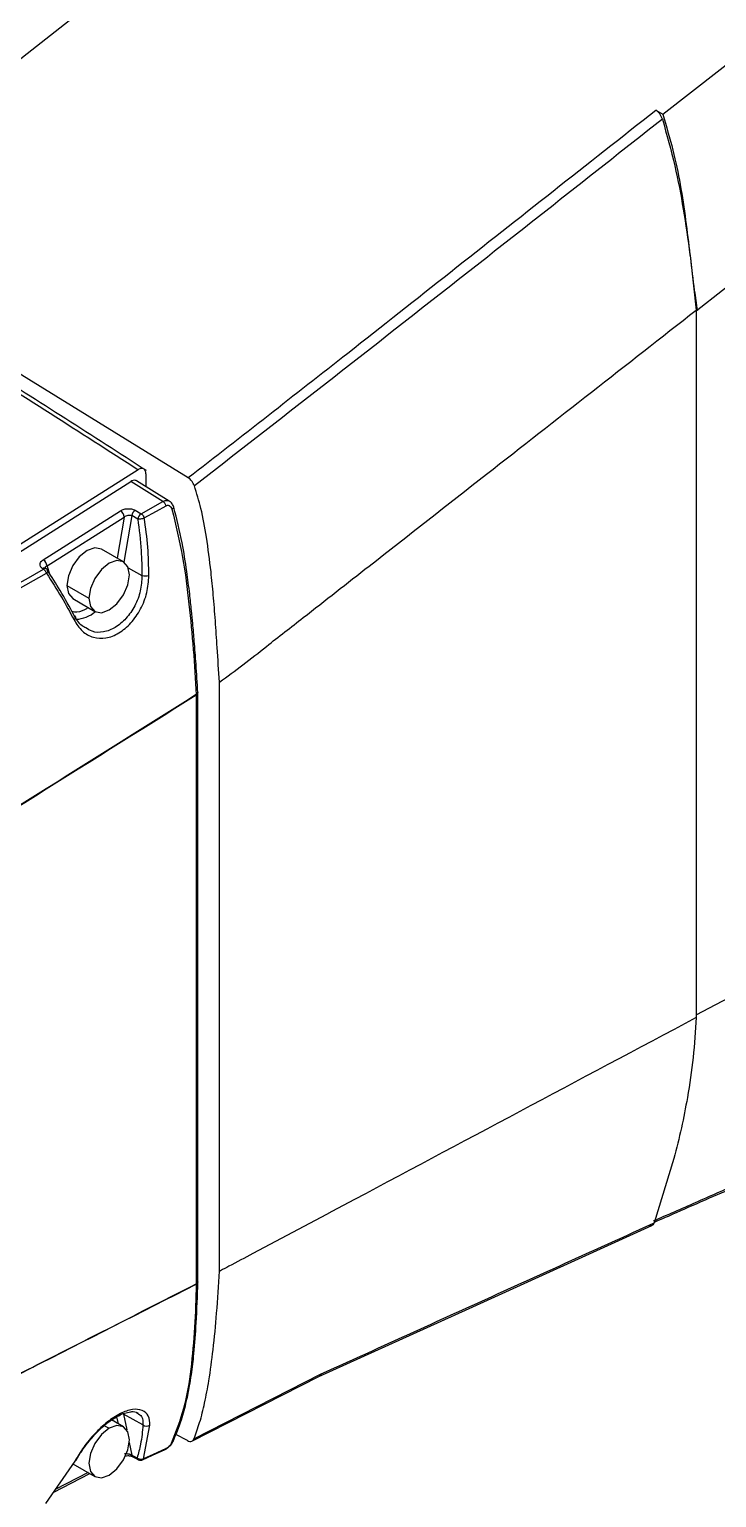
# Model space of a CAD drawing. Header units: millimetres. Extents: x 126 to 938, y 244 to 707.
# Drawn here: x 347.18 to 350.48, y 598.79 to 605.84 of the extents above; entities that cross this region are included whole.
import ezdxf

# ---------------------------------------------------------------- set-up
doc = ezdxf.new("R2010")
doc.units = ezdxf.units.MM

msp = doc.modelspace()

# ---------------------------------------------------------------- linework, layer by layer
at = {"color": 7, "linetype": 'Continuous', "lineweight": 25}
for p, q in [((348.3024, 606.6202), (346.1281, 604.9084)), ((350.2199, 605.4347), (351.0259, 606.0641)), ((350.1873, 605.4548), (350.2199, 605.4347)), ((351.1744, 605.113), (350.3806, 604.4891)), ((346.1422, 604.8003), (347.9399, 603.6888)), ((350.3514, 604.7555), (350.3809, 604.4938)), ((350.3809, 604.4938), (350.3809, 604.4888)), ((350.3809, 604.4888), (350.3809, 601.1083)), ((347.7, 603.7272), (345.6568, 602.4314)), ((345.6638, 602.4014), (347.6644, 603.6705)), ((347.8186, 603.575), (347.6644, 603.6705)), ((347.8495, 603.5759), (347.6916, 603.6737)), ((347.7371, 603.7078), (347.7371, 603.6456)), ((347.2437, 603.2943), (347.6146, 603.5296)), ((347.6858, 603.5319), (347.7141, 603.5155)), ((347.7141, 603.5155), (347.8186, 603.575)), ((347.871, 603.5464), (347.871, 603.547)), ((347.2619, 603.2644), (347.6329, 603.4997)), ((347.6329, 603.4997), (347.5994, 603.3015)), ((347.6694, 603.5064), (347.6317, 603.2828)), ((347.6977, 603.49), (347.6694, 603.5064)), ((347.629, 603.2844), (347.523, 603.3457)), ((347.2421, 603.2505), (347.2404, 603.2516)), ((347.2448, 603.2488), (347.2421, 603.2505)), ((347.243, 603.251), (347.2457, 603.2493)), ((347.2559, 603.252), (347.2553, 603.2524)), ((347.2585, 603.2504), (347.2557, 603.2521)), ((347.2748, 603.2257), (347.2619, 603.2644)), ((347.652, 603.2554), (347.718, 603.2183)), ((345.7195, 602.3597), (347.2594, 603.2296)), ((347.357, 603.1704), (347.4631, 603.1092)), ((347.3855, 603.1075), (347.4915, 603.0463)), ((348.0903, 599.8758), (348.0903, 602.7065)), ((347.9792, 602.6435), (347.9793, 599.8152)), ((347.9866, 602.6538), (347.9865, 602.6566)), ((350.3806, 601.1085), (350.8076, 601.3314)), ((350.3809, 601.1083), (350.3809, 601.0945)), ((350.2735, 600.4175), (350.1796, 600.1082)), ((347.9863, 599.8253), (347.9866, 599.8239)), ((347.9576, 599.0595), (348.5679, 599.3698)), ((347.9681, 599.0704), (348.5794, 599.3823)), ((347.629, 599.1282), (347.5716, 599.1614)), ((347.5965, 599.1768), (347.6033, 599.1431)), ((347.723, 599.1378), (347.6294, 599.1896)), ((347.6294, 599.1896), (347.6449, 599.1133)), ((347.6925, 599.1973), (347.6959, 599.1945)), ((347.5386, 599.1339), (347.5603, 599.1214)), ((347.7262, 598.9745), (347.7562, 599.1364)), ((347.9362, 599.0624), (347.8807, 599.0922)), ((347.657, 599.0535), (347.6694, 598.9924)), ((347.3959, 598.9641), (347.2551, 598.76)), ((347.3855, 598.9513), (347.4915, 598.8901)), ((347.6694, 598.9924), (347.6945, 598.9788)), ((347.6735, 598.9853), (347.6744, 598.9848)), ((347.6744, 598.9848), (347.6996, 598.9712)), ((347.2919, 598.8134), (347.4679, 598.9037)), ((347.4598, 598.9084), (347.3014, 598.8271))]:
    msp.add_line(p, q, dxfattribs=at)
at = {"color": 7, "linetype": 'Continuous', "lineweight": 25, "flags": 128}
for points in [[(347.7291, 603.4951), (347.7877, 603.5282), (347.8338, 603.5542)], [(347.862, 603.5377), (347.8655, 603.5398), (347.8682, 603.5418), (347.8701, 603.5438), (347.871, 603.5456), (347.871, 603.5464)], [(347.523, 603.3457), (347.4914, 603.3518), (347.4542, 603.3388), (347.417, 603.3088), (347.3855, 603.2663), (347.3644, 603.2177), (347.357, 603.1704)], [(347.6575, 603.2215), (347.6501, 603.2602), (347.629, 603.2844), (347.5975, 603.2906), (347.5603, 603.2776), (347.5231, 603.2476), (347.4915, 603.205), (347.4705, 603.1565), (347.4631, 603.1092)], [(347.357, 603.1704), (347.3644, 603.1318), (347.3855, 603.1075), (347.3855, 603.1075)], [(347.4631, 603.1092), (347.4705, 603.0705), (347.4915, 603.0463), (347.5231, 603.0401), (347.5603, 603.0531), (347.5975, 603.0831), (347.629, 603.1256), (347.6501, 603.1742), (347.6575, 603.2215)], [(347.3928, 603.0259), (347.3954, 603.0245), (347.3973, 603.0226), (347.3984, 603.0202), (347.3987, 603.0175), (347.3981, 603.0145), (347.3968, 603.0114), (347.3947, 603.0082), (347.3919, 603.0051)], [(347.9867, 599.8254), (347.9867, 601.2088), (347.9866, 602.6537)], [(348.5674, 599.3697), (349.2908, 599.6976), (350.1684, 600.0953)], [(350.1796, 600.1082), (350.1748, 600.0996), (350.1672, 600.0949), (350.1572, 600.0945), (350.1572, 600.0945)], [(347.9867, 599.824), (347.9867, 599.8241), (347.9866, 599.8253)], [(347.5603, 599.1214), (347.5231, 599.0914), (347.4915, 599.0489), (347.4705, 599.0003), (347.4631, 598.953), (347.4705, 598.9143), (347.4915, 598.8901), (347.5231, 598.8839), (347.5603, 598.8969)], [(347.5603, 598.8969), (347.5975, 598.9269), (347.629, 598.9694), (347.6501, 599.018), (347.6575, 599.0653), (347.6501, 599.104), (347.629, 599.1282), (347.5975, 599.1344), (347.5603, 599.1214)], [(347.7209, 598.97), (347.7684, 598.9916), (347.8258, 599.0178)], [(347.8311, 599.0224), (347.7723, 598.9956), (347.7262, 598.9745)], [(347.8268, 599.0181), (347.8266, 599.0181), (347.8258, 599.0178)], [(347.8667, 599.0558), (347.8672, 599.057), (347.8676, 599.0581)]]:
    msp.add_lwpolyline(points, dxfattribs=at)
at = {"color": 7, "linetype": 'Continuous', "lineweight": 25}
for centre, radius, start, end in [((347.5928, 603.4958), 0.0403, 5.58714, 57.16709), ((347.7094, 603.4987), 0.0408, 125.43439, 169.16003), ((347.793, 603.5403), 0.0431, 18.80699, 53.55226), ((347.7377, 603.4823), 0.0408, 125.42699, 169.16743), ((347.2484, 603.2405), 0.0137, 60.10348, 125.95161), ((347.2535, 603.2324), 0.0214, 119.36266, 122.10832), ((347.2502, 603.2411), 0.0123, 63.50081, 126.22708), ((347.2219, 603.2605), 0.0403, 5.601, 57.15324), ((347.276, 603.1968), 0.0606, 119.92239, 120.8904), ((347.2529, 603.2396), 0.0122, 60.33977, 126.36892), ((347.7345, 603.286), 0.0696, 256.35312, 284.13744), ((347.3918, 603.1677), 0.1597, 273.59473, 309.75982), ((347.9743, 602.6549), 0.0124, 293.55754, 355.10988), ((347.9739, 599.8255), 0.0129, 294.65455, 353.59235), ((347.7406, 599.1615), 0.0295, 233.35262, 301.87143), ((347.8226, 599.0266), 0.00946, 296.02951, 333.53387), ((347.8526, 599.063), 0.0159, 294.42202, 332.99503), ((347.3943, 598.9727), 0.00875, 280.94415, 328.40014), ((347.6786, 598.9942), 0.0102, 187.04533, 239.90824), ((347.68, 598.994), 0.0107, 188.39587, 238.90158), ((347.7047, 598.9801), 0.0103, 187.54028, 250.09988)]:
    msp.add_arc(centre, radius, start, end, dxfattribs=at)
for points, knots in [([(347.9399, 603.6888), (348.1959, 603.8879), (348.6173, 604.2156), (349.2001, 604.6768), (349.6936, 605.066), (350.0227, 605.3252), (350.1873, 605.4548)], [0, 0, 0, 0, 0.340413, 0.56025, 0.780095, 1, 1, 1, 1]), ([(350.2186, 605.4116), (350.217, 605.416), (350.2139, 605.4248), (350.2064, 605.4367), (350.1978, 605.4472), (350.1907, 605.4524), (350.1873, 605.4548)], [0, 0, 0, 0, 0.25669, 0.515936, 0.769881, 1, 1, 1, 1]), ([(350.2199, 605.4347), (350.2371, 605.3775), (350.2706, 605.2664), (350.3056, 605.096), (350.331, 604.9281), (350.3443, 604.8152), (350.3509, 604.7598)], [0, 0, 0, 0, 0.260225, 0.505113, 0.75688, 1, 1, 1, 1]), ([(350.2186, 605.4116), (349.845, 605.1167), (349.0975, 604.5268), (348.3459, 603.942), (347.9699, 603.6495)], [0, 0, 0, 0, 0.499739, 1, 1, 1, 1]), ([(350.2186, 605.4116), (350.2395, 605.3368), (350.2794, 605.1942), (350.321, 604.9759), (350.3408, 604.833), (350.3509, 604.7598)], [0, 0, 0, 0, 0.349592, 0.667233, 1, 1, 1, 1]), ([(346.0029, 604.7744), (346.2873, 604.6062), (346.8596, 604.2679), (347.4187, 603.9082), (347.7, 603.7272)], [0, 0, 0, 0, 0.496926, 1, 1, 1, 1]), ([(347.7392, 603.7226), (347.4811, 603.889), (346.9149, 604.2539), (346.335, 604.5971), (346.0194, 604.7838)], [0, 0, 0, 0, 0.455693, 1, 1, 1, 1]), ([(350.3509, 604.7598), (350.3509, 604.759), (350.3511, 604.7576), (350.3513, 604.7562), (350.3514, 604.7555)], [0, 0, 0, 0, 0.498648, 1, 1, 1, 1]), ([(350.3522, 604.7595), (350.3526, 604.755), (350.3579, 604.698), (350.3686, 604.6086), (350.3815, 604.5241), (350.3865, 604.4917)], [0, 0, 0, 0, 0.050286, 0.635918, 1, 1, 1, 1]), ([(348.0903, 602.7065), (348.1282, 602.7339), (348.2049, 602.7894), (348.3373, 602.8951), (348.5397, 603.0526), (348.8919, 603.3288), (349.5213, 603.821), (350.0452, 604.231), (350.3809, 604.4938)], [0, 0, 0, 0, 0.04836, 0.097602, 0.174976, 0.313125, 0.559769, 1, 1, 1, 1]), ([(347.7371, 603.7078), (347.7369, 603.7104), (347.7367, 603.7154), (347.7346, 603.7221), (347.7311, 603.7276), (347.7263, 603.7314), (347.7204, 603.7333), (347.7138, 603.7331), (347.7067, 603.7311), (347.7023, 603.7286), (347.7, 603.7272)], [0, 0, 0, 0, 0.1434925, 0.2717897, 0.3863396, 0.4943963, 0.6024887, 0.7203967, 0.8518752, 1, 1, 1, 1]), ([(347.6913, 603.6732), (347.6902, 603.674), (347.6859, 603.6772), (347.6753, 603.6762), (347.6682, 603.6725), (347.6644, 603.6705)], [0, 0, 0, 0, 0.145984, 0.548665, 1, 1, 1, 1]), ([(347.9699, 603.6495), (347.9683, 603.6535), (347.9649, 603.6616), (347.9578, 603.6724), (347.9497, 603.6819), (347.9431, 603.6866), (347.9399, 603.6888)], [0, 0, 0, 0, 0.257719, 0.519338, 0.769131, 1, 1, 1, 1]), ([(348.0903, 602.7065), (348.0868, 602.762), (348.0806, 602.8604), (348.0711, 603.0001), (348.0614, 603.1212), (348.0485, 603.2554), (348.0303, 603.3943), (348.0058, 603.533), (347.981, 603.6136), (347.9699, 603.6495)], [0, 0, 0, 0, 0.174936, 0.310412, 0.440895, 0.557473, 0.734678, 0.881919, 1, 1, 1, 1]), ([(347.6146, 603.5296), (347.6205, 603.5325), (347.6333, 603.5388), (347.6534, 603.5405), (347.6717, 603.5385), (347.6813, 603.534), (347.6858, 603.5319)], [0, 0, 0, 0, 0.264583, 0.571303, 0.803847, 1, 1, 1, 1]), ([(347.8186, 603.575), (347.8234, 603.5772), (347.8306, 603.5805), (347.841, 603.5796), (347.8467, 603.5781), (347.849, 603.576), (347.8494, 603.5757)], [0, 0, 0, 0, 0.475454, 0.712985, 0.957425, 1, 1, 1, 1]), ([(347.8338, 603.5542), (347.8351, 603.5548), (347.8378, 603.5561), (347.8424, 603.5564), (347.8467, 603.5556), (347.8523, 603.5529), (347.8583, 603.5471), (347.8608, 603.5409), (347.862, 603.5377)], [0, 0, 0, 0, 0.119985, 0.236692, 0.354404, 0.474215, 0.727403, 1, 1, 1, 1]), ([(347.871, 603.547), (347.8699, 603.5499), (347.8678, 603.5559), (347.8628, 603.5638), (347.8568, 603.5707), (347.8519, 603.5742), (347.8495, 603.576)], [0, 0, 0, 0, 0.257385, 0.510777, 0.757961, 1, 1, 1, 1]), ([(347.862, 603.5377), (347.8808, 603.4605), (347.9172, 603.31), (347.9447, 603.0833), (347.9657, 602.8636), (347.9746, 602.7184), (347.9791, 602.6463)], [0, 0, 0, 0, 0.264551, 0.5152788, 0.7596481, 1, 1, 1, 1]), ([(347.9865, 602.6564), (347.9838, 602.7019), (347.9789, 602.7843), (347.9705, 602.8947), (347.9631, 602.9803), (347.9557, 603.0557), (347.9466, 603.1391), (347.9325, 603.248), (347.9111, 603.3879), (347.8854, 603.4898), (347.871, 603.5464)], [0, 0, 0, 0, 0.152155, 0.275477, 0.369498, 0.43873, 0.528248, 0.649639, 0.805121, 1, 1, 1, 1]), ([(347.6329, 603.4997), (347.636, 603.502), (347.6417, 603.5062), (347.6501, 603.5088), (347.6564, 603.5095), (347.6613, 603.5092), (347.6656, 603.5083), (347.6682, 603.507), (347.6694, 603.5064)], [0, 0, 0, 0, 0.2989554, 0.5299858, 0.662313, 0.7851016, 0.8975743, 1, 1, 1, 1]), ([(347.6977, 603.49), (347.7, 603.4901), (347.7051, 603.4903), (347.7131, 603.4915), (347.7214, 603.493), (347.7267, 603.4944), (347.7291, 603.4951)], [0, 0, 0, 0, 0.214809, 0.483622, 0.761478, 1, 1, 1, 1]), ([(347.6977, 603.49), (347.7043, 603.4391), (347.716, 603.3489), (347.7174, 603.2579), (347.718, 603.2183)], [0, 0, 0, 0, 0.564502, 1, 1, 1, 1]), ([(347.7141, 603.5155), (347.7158, 603.5142), (347.7194, 603.5113), (347.7249, 603.5045), (347.7275, 603.4987), (347.7291, 603.4951)], [0, 0, 0, 0, 0.251654, 0.542074, 1, 1, 1, 1]), ([(347.7515, 603.2185), (347.7506, 603.2641), (347.7487, 603.3567), (347.7357, 603.4485), (347.7291, 603.4951)], [0, 0, 0, 0, 0.492026, 1, 1, 1, 1]), ([(345.7062, 602.3761), (345.9975, 602.5412), (346.5105, 602.8318), (347.0233, 603.123), (347.2448, 603.2488)], [0, 0, 0, 0, 0.567839, 1, 1, 1, 1]), ([(347.2404, 603.2516), (347.2365, 603.2548), (347.2291, 603.261), (347.2273, 603.2755), (347.2337, 603.287), (347.2403, 603.2918), (347.2437, 603.2943)], [0, 0, 0, 0, 0.279049, 0.536689, 0.756754, 1, 1, 1, 1]), ([(347.2594, 603.2296), (347.2585, 603.2318), (347.2565, 603.2361), (347.2519, 603.2429), (347.2474, 603.2467), (347.2448, 603.2488)], [0, 0, 0, 0, 0.289466, 0.587267, 1, 1, 1, 1]), ([(347.2544, 603.2516), (347.254, 603.2524), (347.2531, 603.254), (347.2532, 603.2557), (347.2533, 603.2566)], [0, 0, 0, 0, 0.516179, 1, 1, 1, 1]), ([(347.2533, 603.2566), (347.2539, 603.258), (347.2555, 603.2618), (347.2595, 603.2634), (347.2619, 603.2644)], [0, 0, 0, 0, 0.365292, 1, 1, 1, 1]), ([(347.2662, 603.243), (347.2653, 603.2443), (347.2632, 603.247), (347.2604, 603.249), (347.2589, 603.2501)], [0, 0, 0, 0, 0.46756, 1, 1, 1, 1]), ([(347.2594, 603.2296), (347.261, 603.2314), (347.2638, 603.2344), (347.267, 603.2393), (347.2662, 603.2423), (347.2658, 603.2434)], [0, 0, 0, 0, 0.447211, 0.793569, 1, 1, 1, 1]), ([(347.2658, 603.2434), (347.2658, 603.2434), (347.2656, 603.2447), (347.264, 603.2448), (347.2625, 603.2449)], [0, 0, 0, 0, 0.052219, 1, 1, 1, 1]), ([(347.3928, 603.0259), (347.3708, 603.0667), (347.3304, 603.1415), (347.2838, 603.2126), (347.2625, 603.2449)], [0, 0, 0, 0, 0.545084, 1, 1, 1, 1]), ([(347.2594, 603.2296), (347.2839, 603.1918), (347.3311, 603.1187), (347.3721, 603.042), (347.3919, 603.0051)], [0, 0, 0, 0, 0.517773, 1, 1, 1, 1]), ([(347.3919, 603.0051), (347.404, 602.9859), (347.4268, 602.9497), (347.4833, 602.9169), (347.5477, 602.9145), (347.6113, 602.9409), (347.6685, 602.9902), (347.7142, 603.0571), (347.7457, 603.1351), (347.7495, 603.1909), (347.7515, 603.2185)], [0, 0, 0, 0, 0.115953, 0.220198, 0.324268, 0.439426, 0.569512, 0.711077, 0.856988, 1, 1, 1, 1]), ([(347.718, 603.2183), (347.7167, 603.1935), (347.7139, 603.1432), (347.686, 603.0726), (347.6451, 603.0121), (347.5932, 602.9673), (347.536, 602.9443), (347.4833, 602.9442), (347.4584, 602.9607), (347.4489, 602.967)], [0, 0, 0, 0, 0.16838, 0.341394, 0.508583, 0.662399, 0.799723, 0.92348, 1, 1, 1, 1]), ([(347.4542, 603.0608), (347.4384, 603.052), (347.4154, 603.0393), (347.3901, 603.0434), (347.3822, 603.0447)], [0, 0, 0, 0, 0.688318, 1, 1, 1, 1]), ([(347.4489, 602.967), (347.4427, 602.9701), (347.4178, 602.9825), (347.4035, 603.0073), (347.3928, 603.0259)], [0, 0, 0, 0, 0.251839, 1, 1, 1, 1]), ([(347.9791, 602.6463), (346.8813, 601.9574), (345.7051, 601.2191), (344.4461, 600.4381), (344.2096, 600.2915), (343.973, 600.145), (343.7363, 599.9985), (343.4991, 599.8527), (343.2663, 599.7064), (343.0583, 599.5867), (342.8685, 599.5194), (342.7036, 599.5039), (342.5396, 599.4696), (342.3732, 599.4039), (342.1906, 599.3023), (341.9965, 599.1584), (341.8001, 598.9699), (341.6166, 598.7526), (341.5134, 598.5904), (341.4612, 598.5083)], [0, 0, 0, 0, 0.498608, 0.534283, 0.569965, 0.605654, 0.64135, 0.677054, 0.712772, 0.747153, 0.769195, 0.78955, 0.810673, 0.833452, 0.858066, 0.890911, 0.926086, 0.962595, 1, 1, 1, 1]), ([(347.9792, 602.6435), (346.8799, 601.9545), (345.3177, 600.9753), (343.684, 599.9524), (343.0794, 599.5852), (342.8604, 599.5018), (342.6375, 599.485), (342.4193, 599.4122), (342.2055, 599.2962), (341.9985, 599.1407), (341.805, 598.9529), (341.6244, 598.7371), (341.523, 598.5762), (341.4717, 598.4949)], [0, 0, 0, 0, 0.499417, 0.709662, 0.74202, 0.77164, 0.798727, 0.827516, 0.859408, 0.892006, 0.926865, 0.963017, 1, 1, 1, 1]), ([(347.986, 602.6563), (347.9862, 602.6558), (347.9869, 602.6535), (347.9837, 602.6495), (347.9807, 602.6474), (347.9791, 602.6463)], [0, 0, 0, 0, 0.1278054, 0.5325583, 1, 1, 1, 1]), ([(347.9792, 602.6435), (347.9792, 602.644), (347.9792, 602.645), (347.9791, 602.6459), (347.9791, 602.6463)], [0, 0, 0, 0, 0.55589, 1, 1, 1, 1]), ([(350.1753, 600.1174), (350.243, 600.1472), (350.3817, 600.2082), (350.5947, 600.302), (350.8166, 600.3999), (351.011, 600.4858), (351.1707, 600.5565), (351.2892, 600.6093), (351.3951, 600.6567), (351.4946, 600.6999), (351.5869, 600.7406), (351.6811, 600.7819), (351.7798, 600.8253), (351.8916, 600.8744), (352.0162, 600.9293), (352.1466, 600.987), (352.2671, 601.0406), (352.3622, 601.0832), (352.4267, 601.1121), (352.4734, 601.1334), (352.5174, 601.1538), (352.5705, 601.178), (352.6345, 601.2071), (352.7024, 601.2378), (352.7787, 601.2721), (352.8679, 601.3122), (352.9807, 601.3628), (353.1172, 601.4242), (353.2775, 601.4963), (353.4381, 601.5688), (353.5788, 601.6325), (353.6933, 601.6847), (353.7972, 601.732), (353.9027, 601.7809), (354.0082, 601.828), (354.1009, 601.8759), (354.1749, 601.9192), (354.2472, 601.9602), (354.3338, 602.0098), (354.4489, 602.0758), (354.5783, 602.1508), (354.7094, 602.2273), (354.8351, 602.301), (354.957, 602.3732), (355.0805, 602.4469), (355.1631, 602.4969), (355.2046, 602.5221)], [0, 0, 0, 0, 0.039762, 0.081463, 0.12511, 0.170122, 0.195728, 0.218976, 0.239876, 0.25811, 0.277301, 0.294078, 0.313408, 0.335283, 0.359692, 0.38662, 0.41196, 0.430555, 0.44263, 0.449954, 0.458142, 0.468727, 0.481326, 0.495938, 0.508792, 0.526299, 0.548462, 0.575283, 0.606767, 0.642921, 0.670044, 0.689791, 0.710555, 0.731399, 0.752323, 0.772639, 0.78746, 0.798415, 0.817324, 0.84109, 0.869746, 0.897729, 0.922675, 0.948096, 0.973893, 1, 1, 1, 1]), ([(350.1809, 600.1122), (350.2163, 600.1277), (350.3043, 600.1663), (350.443, 600.227), (350.5904, 600.2916), (350.729, 600.3524), (350.8456, 600.4036), (350.9464, 600.4478), (351.0291, 600.4842), (351.109, 600.5193), (351.1898, 600.5549), (351.2664, 600.5885), (351.363, 600.6312), (351.4697, 600.6773), (351.5915, 600.7301), (351.7035, 600.7786), (351.8107, 600.825), (351.9371, 600.8799), (352.0746, 600.9398), (352.1906, 600.9906), (352.2636, 601.0228), (352.303, 601.0402), (352.3434, 601.0579), (352.3824, 601.0752), (352.4236, 601.0933), (352.4723, 601.1156), (352.5378, 601.1449), (352.6225, 601.1827), (352.7279, 601.2296), (352.8553, 601.2862), (353.0095, 601.3547), (353.191, 601.4355), (353.3807, 601.5202), (353.5704, 601.6057), (353.741, 601.6829), (353.9031, 601.7568), (354.0527, 601.8247), (354.1999, 601.9125), (354.3565, 602.0012), (354.528, 602.1016), (354.7133, 602.2102), (354.8698, 602.3031), (354.9785, 602.3685), (355.0386, 602.4049), (355.0998, 602.4422), (355.146, 602.4705), (355.1738, 602.4876)], [0, 0, 0, 0, 0.0209505, 0.0521096, 0.0820545, 0.1081366, 0.1341306, 0.1510506, 0.1678018, 0.1831012, 0.1983056, 0.2156575, 0.2284645, 0.2555183, 0.2786267, 0.3004149, 0.3216459, 0.3419846, 0.3750786, 0.4029389, 0.4105704, 0.4183278, 0.4262869, 0.4344529, 0.4414702, 0.450658, 0.4635008, 0.4803415, 0.5009292, 0.5259911, 0.5558788, 0.5924117, 0.6336384, 0.6684519, 0.7052074, 0.7350763, 0.7650072, 0.7941724, 0.8278503, 0.8625559, 0.9018685, 0.9442698, 0.9611382, 0.9706465, 0.9823218, 1, 1, 1, 1]), ([(350.3809, 601.0945), (349.8158, 600.7937), (349.1057, 600.4156), (348.3574, 600.0172), (348.1605, 599.9129), (348.1072, 599.8846), (348.0919, 599.8766), (348.0903, 599.8758)], [0, 0, 0, 0, 0.740227, 0.93017, 0.980099, 0.99784, 1, 1, 1, 1]), ([(350.3809, 601.0945), (350.3771, 601.0307), (350.3694, 600.9019), (350.349, 600.7745), (350.3388, 600.7102)], [0, 0, 0, 0, 0.4952066, 1, 1, 1, 1]), ([(350.3388, 600.7101), (350.3297, 600.6616), (350.3114, 600.5633), (350.2862, 600.4665), (350.2735, 600.4175)], [0, 0, 0, 0, 0.493833, 1, 1, 1, 1]), ([(348.5794, 599.3823), (348.8461, 599.5034), (349.3794, 599.7456), (349.9129, 599.9874), (350.1796, 600.1082)], [0, 0, 0, 0, 0.500062, 1, 1, 1, 1]), ([(347.9681, 599.0704), (347.9776, 599.0966), (347.998, 599.1528), (348.0208, 599.2465), (348.0427, 599.3631), (348.0618, 599.5073), (348.0786, 599.6827), (348.0862, 599.8085), (348.0903, 599.8758)], [0, 0, 0, 0, 0.101902, 0.219505, 0.353404, 0.537346, 0.752792, 1, 1, 1, 1]), ([(341.6896, 596.5415), (341.7484, 596.5391), (341.8712, 596.5341), (342.0599, 596.5813), (342.2529, 596.6631), (342.4436, 596.7817), (342.6293, 596.929), (342.7941, 597.1039), (342.9729, 597.2589), (343.1603, 597.3856), (343.3574, 597.4796), (343.5492, 597.5766), (344.0294, 597.8167), (345.5078, 598.5588), (346.919, 599.2754), (347.9793, 599.8138)], [0, 0, 0, 0, 0.024658, 0.05138, 0.080816, 0.112535, 0.145417, 0.180131, 0.213323, 0.244674, 0.274834, 0.304932, 0.335026, 0.500369, 1, 1, 1, 1]), ([(341.6947, 596.5559), (341.7526, 596.553), (341.8736, 596.5468), (342.0603, 596.592), (342.2517, 596.672), (342.426, 596.779), (342.5826, 596.8999), (342.7186, 597.0281), (342.8636, 597.1759), (343.004, 597.286), (343.1116, 597.3564), (343.1564, 597.3828), (343.1755, 597.3936), (343.1854, 597.3991), (343.1923, 597.4029), (343.1985, 597.4062), (343.2085, 597.4112), (343.2442, 597.4292), (343.3199, 597.467), (343.4471, 597.5306), (343.6025, 597.6082), (343.7788, 597.6963), (343.9689, 597.7914), (344.1276, 597.8708), (344.2468, 597.9305), (344.3183, 597.9663), (344.3921, 598.0032), (344.4682, 598.0414), (344.5467, 598.0807), (344.6275, 598.1212), (344.7106, 598.1629), (344.9273, 598.2716), (345.2678, 598.4427), (345.6178, 598.619), (345.8449, 598.7335), (345.9575, 598.7903), (346.0683, 598.8463), (346.1772, 598.9013), (346.2842, 598.9554), (346.4319, 599.0301), (346.6353, 599.1331), (346.9097, 599.272), (347.2276, 599.4332), (347.589, 599.6167), (347.8444, 599.7466), (347.9793, 599.8152)], [0, 0, 0, 0, 0.024245, 0.050775, 0.079894, 0.111315, 0.136507, 0.163023, 0.189861, 0.22361, 0.237823, 0.243918, 0.2455, 0.247075, 0.248644, 0.248814, 0.250039, 0.253341, 0.265667, 0.285619, 0.313194, 0.33875, 0.368552, 0.402596, 0.413435, 0.424642, 0.436217, 0.448159, 0.46047, 0.473147, 0.486192, 0.499604, 0.575175, 0.646508, 0.664491, 0.682184, 0.699587, 0.7167, 0.733523, 0.750056, 0.78632, 0.829454, 0.87945, 0.936302, 1, 1, 1, 1]), ([(347.9793, 599.8138), (347.977, 599.7448), (347.9725, 599.6086), (347.9555, 599.409), (347.9255, 599.2195), (347.8807, 599.1041), (347.8591, 599.0486)], [0, 0, 0, 0, 0.265411, 0.524708, 0.77142, 1, 1, 1, 1]), ([(347.8676, 599.058), (347.8818, 599.0923), (347.9081, 599.1555), (347.9314, 599.2457), (347.9461, 599.3184), (347.9582, 599.394), (347.9701, 599.4949), (347.9808, 599.6434), (347.9846, 599.7584), (347.9867, 599.824)], [0, 0, 0, 0, 0.142418, 0.263034, 0.357361, 0.427734, 0.557339, 0.747628, 1, 1, 1, 1]), ([(347.9866, 599.8239), (347.9859, 599.8221), (347.9845, 599.8184), (347.9811, 599.8163), (347.9793, 599.8152)], [0, 0, 0, 0, 0.472379, 1, 1, 1, 1]), ([(347.9793, 599.8138), (347.9793, 599.814), (347.9793, 599.8145), (347.9793, 599.815), (347.9793, 599.8152)], [0, 0, 0, 0, 0.558995, 1, 1, 1, 1]), ([(348.5678, 599.3701), (348.5701, 599.3713), (348.5754, 599.3738), (348.578, 599.3793), (348.5794, 599.3823)], [0, 0, 0, 0, 0.435743, 1, 1, 1, 1]), ([(347.7562, 599.1364), (347.7557, 599.152), (347.755, 599.1812), (347.7187, 599.2131), (347.6673, 599.2138), (347.6099, 599.1925), (347.549, 599.1518), (347.4902, 599.0962), (347.4377, 599.0329), (347.4095, 598.9865), (347.3959, 598.9641)], [0, 0, 0, 0, 0.087761, 0.164391, 0.255399, 0.374325, 0.519778, 0.681998, 0.847007, 1, 1, 1, 1]), ([(347.4016, 598.9679), (347.4105, 598.9828), (347.4277, 599.0118), (347.4635, 599.0603), (347.5097, 599.112), (347.5566, 599.153), (347.5869, 599.171), (347.5944, 599.1755)], [0, 0, 0, 0, 0.181391, 0.353023, 0.630881, 0.90808, 1, 1, 1, 1]), ([(347.5944, 599.1755), (347.5965, 599.1769), (347.6003, 599.1794), (347.6045, 599.1811), (347.6064, 599.1819)], [0, 0, 0, 0, 0.541663, 1, 1, 1, 1]), ([(347.6064, 599.1819), (347.6156, 599.1866), (347.6336, 599.1958), (347.6535, 599.1989), (347.6632, 599.2005)], [0, 0, 0, 0, 0.5128369, 1, 1, 1, 1]), ([(347.6632, 599.2005), (347.6652, 599.2009), (347.6766, 599.2037), (347.6882, 599.1997), (347.6977, 599.1963)], [0, 0, 0, 0, 0.170124, 1, 1, 1, 1]), ([(347.6959, 599.1945), (347.7038, 599.1895), (347.7238, 599.1769), (347.7233, 599.1525), (347.723, 599.1378)], [0, 0, 0, 0, 0.398071, 1, 1, 1, 1]), ([(347.723, 599.1378), (347.7202, 599.1067), (347.7153, 599.0529), (347.7007, 599.0008), (347.6945, 598.9788)], [0, 0, 0, 0, 0.5769, 1, 1, 1, 1]), ([(347.8268, 599.0181), (347.8288, 599.0191), (347.833, 599.0212), (347.8411, 599.0266), (347.8505, 599.0345), (347.8596, 599.0439), (347.8636, 599.0508), (347.8652, 599.0535)], [0, 0, 0, 0, 0.1271991, 0.2649616, 0.5507012, 0.8213152, 1, 1, 1, 1]), ([(347.8591, 599.0486), (347.8577, 599.0462), (347.8546, 599.041), (347.8491, 599.0352), (347.8439, 599.0306), (347.8397, 599.0274), (347.8354, 599.0246), (347.8325, 599.0231), (347.8311, 599.0224)], [0, 0, 0, 0, 0.211399, 0.469054, 0.607385, 0.745757, 0.87875, 1, 1, 1, 1]), ([(347.9362, 599.0624), (347.9399, 599.0608), (347.9466, 599.0578), (347.9601, 599.0585), (347.9651, 599.0659), (347.9681, 599.0704)], [0, 0, 0, 0, 0.321955, 0.592101, 1, 1, 1, 1]), ([(347.6684, 598.9929), (347.6672, 598.9935), (347.6647, 598.9946), (347.6604, 598.996), (347.6557, 598.9971), (347.6497, 598.998), (347.642, 598.9987), (347.636, 598.9977), (347.6329, 598.9973)], [0, 0, 0, 0, 0.110006, 0.233123, 0.366553, 0.506752, 0.736902, 1, 1, 1, 1]), ([(347.6375, 598.9889), (347.6416, 598.9895), (347.6479, 598.9904), (347.6564, 598.9899), (347.6626, 598.989), (347.6683, 598.9875), (347.6718, 598.986), (347.6735, 598.9853)], [0, 0, 0, 0, 0.34089, 0.517434, 0.689223, 0.851485, 1, 1, 1, 1]), ([(347.6694, 598.9924), (347.6692, 598.9925), (347.6689, 598.9927), (347.6686, 598.9928), (347.6684, 598.9929)], [0, 0, 0, 0, 0.555867, 1, 1, 1, 1]), ([(347.7262, 598.9745), (347.7238, 598.9735), (347.7186, 598.9712), (347.7099, 598.9713), (347.7014, 598.9736), (347.6968, 598.9771), (347.6946, 598.9788)], [0, 0, 0, 0, 0.232646, 0.491458, 0.75531, 1, 1, 1, 1]), ([(347.6997, 598.9714), (347.7007, 598.9708), (347.7028, 598.9696), (347.7063, 598.9689), (347.7099, 598.9684), (347.7135, 598.9684), (347.7178, 598.9689), (347.7207, 598.97), (347.7225, 598.9707)], [0, 0, 0, 0, 0.152382, 0.300149, 0.455374, 0.610203, 0.756501, 1, 1, 1, 1]), ([(347.7262, 598.9745), (347.7253, 598.9731), (347.7242, 598.9713), (347.7223, 598.9708), (347.7218, 598.9707)], [0, 0, 0, 0, 0.776649, 1, 1, 1, 1])]:
    msp.add_open_spline(points, degree=3, knots=knots, dxfattribs=at)

doc.saveas('drawing.dxf')
